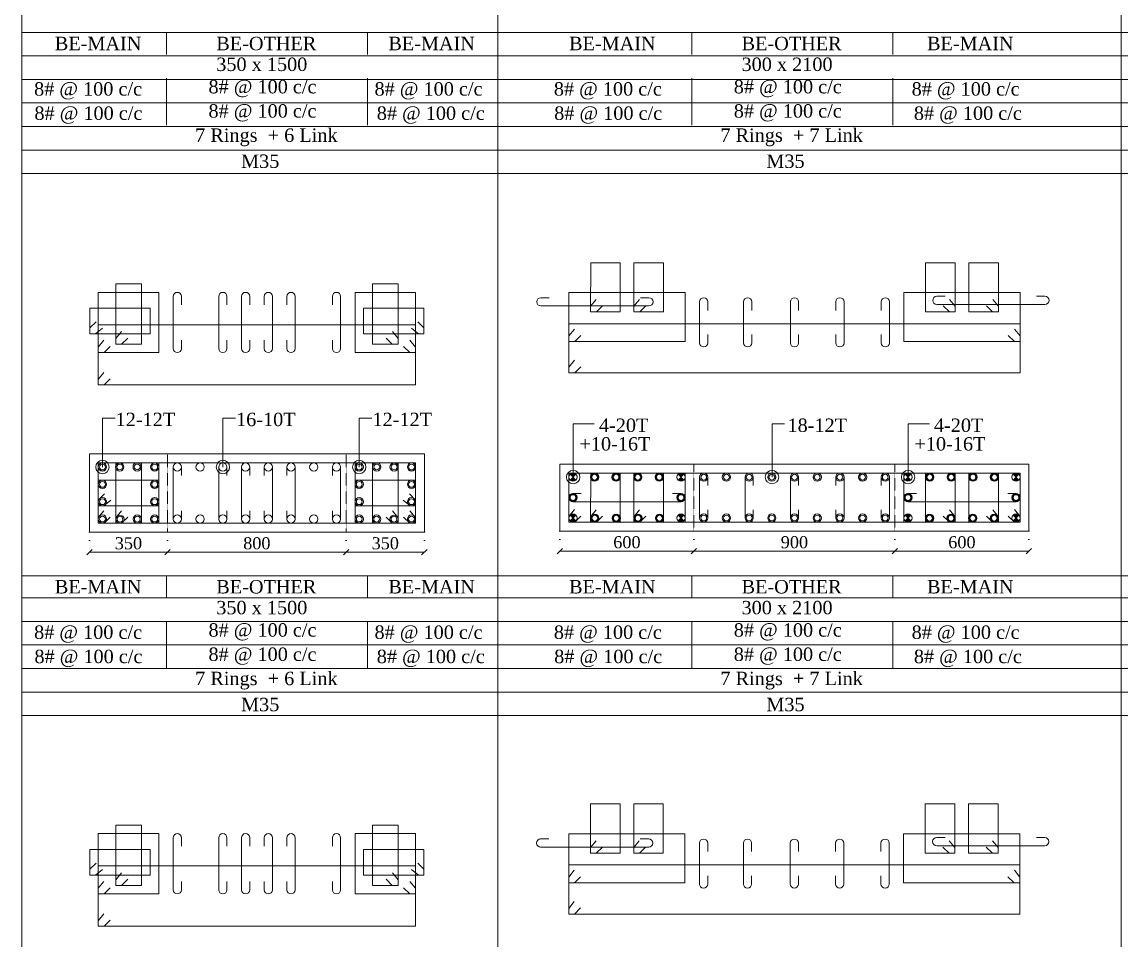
# Model space of a CAD drawing. Header units: millimetres. Extents: x 303 to 27724, y 300 to 68956.
# Drawn here: x 303 to 5224, y 60667 to 64779 of the extents above; entities that cross this region are included whole.
import ezdxf

# ---------------------------------------------------------------- set-up
doc = ezdxf.new("R2010")
doc.units = ezdxf.units.MM
doc.linetypes.add('( Hidden )', pattern=[0.375, 0.25, -0.125])
doc.linetypes.add('DOT2', pattern=[0.125, 0, -0.125])
doc.layers.get('Defpoints').update_dxf_attribs({"lineweight": 0})
for name, color, linetype, lineweight in [('S-COL. STEEL DIA', 1, 'Continuous', 9), ('S-DIM FOOTING', 7, 'Continuous', 0), ('S-SECTION', 5, 'Continuous', 0), ('S-SECTION MARK', 7, 'Continuous', 0), ('S-SHEET', 7, 'Continuous', 0), ('S-STEEL', 1, 'Continuous', 9), ('S-STEEL-1', 1, 'Continuous', 0), ('S-STEEL-1 C.S.', 106, 'Continuous', 0), ('S-TEXT', 7, 'Continuous', 0)]:
    doc.layers.add(name, color=color, linetype=linetype, lineweight=lineweight)
doc.styles.add('AR', font='ARIALUNI.TTF', dxfattribs={"width": 0.8})
doc.styles.add('S-ROMANS', font='times.ttf')
doc.styles.add('TEXT', font='times.ttf')
doc.dimstyles.new('100', dxfattribs={"dimtxt": 180, "dimasz": 80, "dimexe": 0.18, "dimexo": 0.0625, "dimgap": 1, "dimtad": 1, "dimdec": 0, "dimzin": 0, "dimdsep": 46, "dimtxsty": 'AR', "dimblk": 'DOT', "dimcen": 0.09, "dimse1": 1, "dimse2": 1, "dimclrd": 50, "dimclrt": 256, "dimadec": 0, "dimazin": 0, "dimtfac": 1, "dimtdec": 0, "dimtix": 1, "dimtofl": 0, "dimtmove": 2, "dimatfit": 0, "dimfxl": 1, "dimtolj": 1, "dimtzin": 0, "dimlwd": -1, "dimarcsym": 0})
doc.dimstyles.new('SETU', dxfattribs={"dimtxt": 230, "dimasz": 0.2, "dimexe": 0.1, "dimexo": 0.1, "dimgap": 0.05, "dimtad": 1, "dimdec": 0, "dimzin": 0, "dimdsep": 46, "dimtxsty": 'TEXT', "dimblk": 'OBLIQUE', "dimcen": 0.09, "dimdle": 0.1, "dimclrd": 4, "dimclre": 256, "dimclrt": 256, "dimadec": 1, "dimazin": 0, "dimtfac": 1, "dimtdec": 0, "dimtix": 1, "dimtofl": 0, "dimtmove": 2, "dimatfit": 0, "dimfxl": 1, "dimtolj": 1, "dimtzin": 0, "dimlwd": -1, "dimlwe": -1, "dimarcsym": 1})

# ---------------------------------------------------------------- blocks, each defined once
blk = doc.blocks.new('*U6')
at = {"layer": 'S-COL. STEEL DIA', "lineweight": 5}
for radius in [18.5, 13, 13]:
    blk.add_circle((0, 0), radius, dxfattribs=at)
blk = doc.blocks.new('_Oblique')
at = {"color": 0, "linetype": 'ByBlock', "lineweight": -2}
blk.add_line((-0.5, -0.5), (0.5, 0.5), dxfattribs=at)
blk = doc.blocks.new('*D1917')
at = {"layer": 'Defpoints', "color": 0}
for p in [(604.7, 62494.1), (954.7, 62494.1), (954.7, 62404.2)]:
    blk.add_point(p, dxfattribs=at)
at = {"layer": 'S-DIM FOOTING', "linetype": 'DOT2', "ltscale": 300}
for p, q in [((604.7, 62493.9), (604.7, 62404.1)), ((954.7, 62493.9), (954.7, 62404.1))]:
    blk.add_line(p, q, dxfattribs=at)
at = {"layer": 'S-DIM FOOTING', "ltscale": 300}
blk.add_line((604.6, 62404.2), (954.8, 62404.2), dxfattribs=at)
at = {"layer": 'S-DIM FOOTING', "linetype": 'ByBlock', "xscale": 24, "yscale": 24, "zscale": 24, "rotation": 180}
blk.add_blockref('_Oblique', (604.7, 62404.2), dxfattribs=at)
at = {"layer": 'S-DIM FOOTING', "linetype": 'ByBlock', "xscale": 24, "yscale": 24, "zscale": 24}
blk.add_blockref('_Oblique', (954.7, 62404.2), dxfattribs=at)
at = {"layer": 'S-DIM FOOTING', "insert": (779.7, 62443.7), "char_height": 54, "attachment_point": 5, "style": 'TEXT'}
blk.add_mtext('\\A1;350', dxfattribs=at)
blk = doc.blocks.new('*D1918')
at = {"layer": 'Defpoints', "color": 0}
for p in [(954.7, 62494.1), (1754.7, 62494.1), (1754.7, 62404.2)]:
    blk.add_point(p, dxfattribs=at)
at = {"layer": 'S-DIM FOOTING', "linetype": 'DOT2', "ltscale": 300}
for p, q in [((954.7, 62493.9), (954.7, 62404.1)), ((1754.7, 62493.9), (1754.7, 62404.1))]:
    blk.add_line(p, q, dxfattribs=at)
at = {"layer": 'S-DIM FOOTING', "ltscale": 300}
blk.add_line((954.6, 62404.2), (1754.8, 62404.2), dxfattribs=at)
at = {"layer": 'S-DIM FOOTING', "linetype": 'ByBlock', "xscale": 24, "yscale": 24, "zscale": 24, "rotation": 180}
blk.add_blockref('_Oblique', (954.7, 62404.2), dxfattribs=at)
at = {"layer": 'S-DIM FOOTING', "linetype": 'ByBlock', "xscale": 24, "yscale": 24, "zscale": 24}
blk.add_blockref('_Oblique', (1754.7, 62404.2), dxfattribs=at)
at = {"layer": 'S-DIM FOOTING', "insert": (1354.7, 62443.7), "char_height": 54, "attachment_point": 5, "style": 'TEXT'}
blk.add_mtext('\\A1;800', dxfattribs=at)
blk = doc.blocks.new('*D1919')
at = {"layer": 'Defpoints', "color": 0}
for p in [(1754.7, 62494.1), (2104.7, 62494.1), (2104.7, 62404.2)]:
    blk.add_point(p, dxfattribs=at)
at = {"layer": 'S-DIM FOOTING', "linetype": 'DOT2', "ltscale": 300}
for p, q in [((1754.7, 62493.9), (1754.7, 62404.1)), ((2104.7, 62493.9), (2104.7, 62404.1))]:
    blk.add_line(p, q, dxfattribs=at)
at = {"layer": 'S-DIM FOOTING', "ltscale": 300}
blk.add_line((1754.6, 62404.2), (2104.8, 62404.2), dxfattribs=at)
at = {"layer": 'S-DIM FOOTING', "linetype": 'ByBlock', "xscale": 24, "yscale": 24, "zscale": 24, "rotation": 180}
blk.add_blockref('_Oblique', (1754.7, 62404.2), dxfattribs=at)
at = {"layer": 'S-DIM FOOTING', "linetype": 'ByBlock', "xscale": 24, "yscale": 24, "zscale": 24}
blk.add_blockref('_Oblique', (2104.7, 62404.2), dxfattribs=at)
at = {"layer": 'S-DIM FOOTING', "insert": (1929.7, 62443.7), "char_height": 54, "attachment_point": 5, "style": 'TEXT'}
blk.add_mtext('\\A1;350', dxfattribs=at)
blk = doc.blocks.new('*U74')
at = {"layer": 'S-COL. STEEL DIA', "lineweight": 5}
blk.add_circle((0, 0), 18.5, dxfattribs=at)
blk = doc.blocks.new('_Dot')
at = {"linetype": 'ByBlock', "lineweight": -2}
blk.add_line((-0.5, 0), (-1, 0), dxfattribs=at)
at = {"linetype": 'ByBlock', "const_width": 0.5}
blk.add_lwpolyline([(-0.25, 0, 1), (0.25, 0, 1)], format="xyb", close=True, dxfattribs=at)
blk = doc.blocks.new('*D1959')
at = {"layer": 'Defpoints', "color": 0}
for p in [(2711.9, 62498.7), (3311.9, 62498.7), (3311.9, 62408.8)]:
    blk.add_point(p, dxfattribs=at)
at = {"layer": 'S-DIM FOOTING', "linetype": 'DOT2', "ltscale": 300}
for p, q in [((2711.9, 62498.6), (2711.9, 62408.7)), ((3311.9, 62498.6), (3311.9, 62408.7))]:
    blk.add_line(p, q, dxfattribs=at)
at = {"layer": 'S-DIM FOOTING', "ltscale": 300}
blk.add_line((2711.8, 62408.8), (3312, 62408.8), dxfattribs=at)
at = {"layer": 'S-DIM FOOTING', "linetype": 'ByBlock', "xscale": 24, "yscale": 24, "zscale": 24, "rotation": 180}
blk.add_blockref('_Oblique', (2711.9, 62408.8), dxfattribs=at)
at = {"layer": 'S-DIM FOOTING', "linetype": 'ByBlock', "xscale": 24, "yscale": 24, "zscale": 24}
blk.add_blockref('_Oblique', (3311.9, 62408.8), dxfattribs=at)
at = {"layer": 'S-DIM FOOTING', "insert": (3011.9, 62448.3), "char_height": 54, "attachment_point": 5, "style": 'TEXT'}
blk.add_mtext('\\A1;600', dxfattribs=at)
blk = doc.blocks.new('*D1960')
at = {"layer": 'Defpoints', "color": 0}
for p in [(3311.9, 62498.7), (4211.9, 62498.7), (4211.9, 62408.8)]:
    blk.add_point(p, dxfattribs=at)
at = {"layer": 'S-DIM FOOTING', "linetype": 'DOT2', "ltscale": 300}
for p, q in [((3311.9, 62498.6), (3311.9, 62408.7)), ((4211.9, 62498.6), (4211.9, 62408.7))]:
    blk.add_line(p, q, dxfattribs=at)
at = {"layer": 'S-DIM FOOTING', "ltscale": 300}
blk.add_line((3311.8, 62408.8), (4212, 62408.8), dxfattribs=at)
at = {"layer": 'S-DIM FOOTING', "linetype": 'ByBlock', "xscale": 24, "yscale": 24, "zscale": 24, "rotation": 180}
blk.add_blockref('_Oblique', (3311.9, 62408.8), dxfattribs=at)
at = {"layer": 'S-DIM FOOTING', "linetype": 'ByBlock', "xscale": 24, "yscale": 24, "zscale": 24}
blk.add_blockref('_Oblique', (4211.9, 62408.8), dxfattribs=at)
at = {"layer": 'S-DIM FOOTING', "insert": (3761.9, 62448.4), "char_height": 54, "attachment_point": 5, "style": 'TEXT'}
blk.add_mtext('\\A1;900', dxfattribs=at)
blk = doc.blocks.new('*D1961')
at = {"layer": 'Defpoints', "color": 0}
for p in [(4211.9, 62498.7), (4811.9, 62498.7), (4811.9, 62408.8)]:
    blk.add_point(p, dxfattribs=at)
at = {"layer": 'S-DIM FOOTING', "linetype": 'DOT2', "ltscale": 300}
for p, q in [((4211.9, 62498.6), (4211.9, 62408.7)), ((4811.9, 62498.6), (4811.9, 62408.7))]:
    blk.add_line(p, q, dxfattribs=at)
at = {"layer": 'S-DIM FOOTING', "ltscale": 300}
blk.add_line((4211.8, 62408.8), (4812, 62408.8), dxfattribs=at)
at = {"layer": 'S-DIM FOOTING', "linetype": 'ByBlock', "xscale": 24, "yscale": 24, "zscale": 24, "rotation": 180}
blk.add_blockref('_Oblique', (4211.9, 62408.8), dxfattribs=at)
at = {"layer": 'S-DIM FOOTING', "linetype": 'ByBlock', "xscale": 24, "yscale": 24, "zscale": 24}
blk.add_blockref('_Oblique', (4811.9, 62408.8), dxfattribs=at)
at = {"layer": 'S-DIM FOOTING', "insert": (4511.9, 62448.3), "char_height": 54, "attachment_point": 5, "style": 'TEXT'}
blk.add_mtext('\\A1;600', dxfattribs=at)
blk = doc.blocks.new('*U18')
at = {"layer": 'S-COL. STEEL DIA'}
h = blk.add_hatch(color=256, dxfattribs=at)
h.dxf.hatch_style = 1
h.paths.add_polyline_path([(0, 0), (0, -18.5, 0.198912), (13, -13)])
h.paths.add_polyline_path([(0, 0), (-13, -13, 0.198912), (0, -18.5)])
h.paths.add_polyline_path([(0, 18.5, 0.198912), (-13, 13), (0, 0)])
h.paths.add_polyline_path([(13, 13, 0.198912), (0, 18.5), (0, 0)])
at = {"layer": 'S-COL. STEEL DIA', "lineweight": 5}
for p, q in [((-13, 13), (13, -13)), ((13, 13), (-13, -13))]:
    blk.add_line(p, q, dxfattribs=at)
blk.add_circle((0, 0), 18.5, dxfattribs=at)
blk = doc.blocks.new('*U4')
at = {"layer": 'S-COL. STEEL DIA'}
h = blk.add_hatch(color=256, dxfattribs=at)
h.dxf.hatch_style = 1
h.paths.add_polyline_path([(-18.5, 0, 1), (18.5, 0, 1)])
h.paths.add_polyline_path([(13, 0, -1), (-13, 0, -1)], flags=16)
at = {"layer": 'S-COL. STEEL DIA', "lineweight": 5}
for radius in [18.5, 13]:
    blk.add_circle((0, 0), radius, dxfattribs=at)

msp = doc.modelspace()

# ---------------------------------------------------------------- linework, layer by layer
at = {"layer": 'S-SECTION'}
for points, elevation in [([(2104.7, 62494.1), (2104.7, 62844.1), (604.7, 62844.1), (604.7, 62494.1)], -0.1), ([(4811.9, 62498.7), (4811.9, 62798.7), (2711.9, 62798.7), (2711.9, 62498.7)], 16.3)]:
    msp.add_lwpolyline(points, close=True, dxfattribs=dict(at, elevation=elevation))
at = {"layer": 'S-SHEET'}
for p, q in [((303, 68956, -1.6), (303, 299.8, -1.1)), ((2433.6, 68956, -1.7), (2433.6, 299.8, -1.2)), ((5224.3, 68956, -1.8), (5224.3, 299.8, -1.3)), ((303, 64732.7, -1.1), (27724.1, 64732.7, -1.1)), ((950.1, 64732.7, -9), (950.1, 64633.1, -9)), ((1850.1, 64732.7, -9), (1850.1, 64633.1, -9)), ((3302.2, 64732.7, -7.7), (3302.2, 64633.1, -7.7)), ((4202.2, 64732.7, -7.7), (4202.2, 64633.1, -7.7)), ((303, 64627.5, -1.1), (27724.1, 64627.5, -1.1)), ((303, 64522.2, -1.1), (27724.1, 64522.2, -1.1)), ((303, 64522.2, -1.1), (27724.1, 64522.2, -1.1)), ((950.1, 64527.9, -9), (950.1, 64316.6, -9)), ((1850.1, 64527.9, -9), (1850.1, 64316.6, -9)), ((3302.2, 64527.9, -7.7), (3302.2, 64316.6, -7.7)), ((4202.2, 64527.9, -7.7), (4202.2, 64316.6, -7.7)), ((303, 64416.4, -1.1), (27724.1, 64416.4, -1.1)), ((303, 64310.9, -1.1), (27724.1, 64310.9, -1.1)), ((303, 64205.4, -1.1), (27724.1, 64205.4, -1.1)), ((303, 62298.9, 6.9), (27724.1, 62298.9, 6.9)), ((950.1, 62298.9, -1), (950.1, 62199.4, -1)), ((1850.1, 62298.9, -1), (1850.1, 62199.4, -1)), ((3302.2, 62298.9, 0.2), (3302.2, 62199.4, 0.2)), ((4202.2, 62298.9, 0.2), (4202.2, 62199.4, 0.2)), ((303, 62199.4, -1), (27724.1, 62199.4, -1)), ((303, 62199.4, 7.1), (27724.1, 62199.4, 7)), ((303, 62094.2, -1), (27724.1, 62094.2, -1)), ((303, 62094.2, -1), (27724.1, 62094.2, -1)), ((950.1, 62094.2, -1), (950.1, 61882.9, -1)), ((1850.1, 62094.2, -1), (1850.1, 61882.9, -1)), ((3302.2, 62094.2, 0.2), (3302.2, 61882.9, 0.2)), ((4202.2, 62094.2, 0.2), (4202.2, 61882.9, 0.2)), ((303, 61988.4, -1), (27724.1, 61988.4, -1)), ((303, 61882.9, -1), (27724.1, 61882.9, -1)), ((303, 61777.4, -1), (27724.1, 61777.4, -1))]:
    msp.add_line(p, q, dxfattribs=at)
at = {"layer": 'S-SHEET', "color": 0}
for p, q in [((303, 64099.9, -1.1), (27724.1, 64099.9, -1.1)), ((303, 61671.9, -1), (27724.1, 61671.9, -1))]:
    msp.add_line(p, q, dxfattribs=at)
at = {"layer": 'S-STEEL', "color": 3}
for points, elevation in [([(1017.3, 63512), (1017.3, 63549.7, 1), (980.4, 63549.7), (980.4, 63316.6, 1), (1017.3, 63316.6), (1017.3, 63353.8)], -0.1), ([(1220.9, 63512), (1220.9, 63549.7, 1), (1184, 63549.7), (1184, 63316.6, 1), (1220.9, 63316.6), (1220.9, 63353.8)], -0.1), ([(1322.7, 63512), (1322.7, 63549.7, 1), (1285.8, 63549.7), (1285.8, 63316.6, 1), (1322.7, 63316.6), (1322.7, 63353.8)], -0.1), ([(1387.5, 63512), (1387.5, 63549.7, -1), (1424.4, 63549.7), (1424.4, 63316.6, -1), (1387.5, 63316.6), (1387.5, 63353.8)], -0.1), ([(1489.3, 63512), (1489.3, 63549.7, -1), (1526.2, 63549.7), (1526.2, 63316.6, -1), (1489.3, 63316.6), (1489.3, 63353.8)], -0.1), ([(1692.9, 63512), (1692.9, 63549.7, -1), (1729.8, 63549.7), (1729.8, 63316.6, -1), (1692.9, 63316.6), (1692.9, 63353.8)], -0.1), ([(3072.5, 63544.2), (3110.2, 63544.2, -1), (3110.2, 63507.3), (2626.3, 63507.3, -1), (2626.3, 63544.2), (2663.6, 63544.2)], 15.5), ([(3374.3, 63487.5), (3374.3, 63525.3, 1), (3337.4, 63525.3), (3337.4, 63342.2, 1), (3374.3, 63342.2), (3374.3, 63379.4)], 15.9), ([(3571.1, 63487.5), (3571.1, 63525.3, 1), (3534.2, 63525.3), (3534.2, 63342.2, 1), (3571.1, 63342.2), (3571.1, 63379.4)], 15.9), ([(3780.7, 63487.5), (3780.7, 63525.3, 1), (3743.8, 63525.3), (3743.8, 63342.2, 1), (3780.7, 63342.2), (3780.7, 63379.4)], 15.9), ([(3947.1, 63487.5), (3947.1, 63525.3, -1), (3984, 63525.3), (3984, 63342.2, -1), (3947.1, 63342.2), (3947.1, 63379.4)], 15.9), ([(4150.3, 63487.5), (4150.3, 63525.3, -1), (4187.2, 63525.3), (4187.2, 63342.2, -1), (4150.3, 63342.2), (4150.3, 63379.4)], 15.9), ([(4437.6, 63550.8), (4399.8, 63550.8, 1), (4399.8, 63513.8), (4883.7, 63513.8, 1), (4883.7, 63550.8), (4846.5, 63550.8)], 15.9), ([(1017.3, 62747.9), (1017.3, 62785.6, 1), (980.4, 62785.6), (980.4, 62552.5, 1), (1017.3, 62552.5), (1017.3, 62589.8)], -0.1), ([(1220.9, 62747.9), (1220.9, 62785.6, 1), (1184, 62785.6), (1184, 62552.5, 1), (1220.9, 62552.5), (1220.9, 62589.8)], -0.1), ([(1322.7, 62747.9), (1322.7, 62785.6, 1), (1285.8, 62785.6), (1285.8, 62552.5, 1), (1322.7, 62552.5), (1322.7, 62589.8)], -0.1), ([(1387.5, 62747.9), (1387.5, 62785.6, -1), (1424.4, 62785.6), (1424.4, 62552.5, -1), (1387.5, 62552.5), (1387.5, 62589.8)], -0.1), ([(1489.3, 62747.9), (1489.3, 62785.6, -1), (1526.2, 62785.6), (1526.2, 62552.5, -1), (1489.3, 62552.5), (1489.3, 62589.8)], -0.1), ([(1692.9, 62747.9), (1692.9, 62785.6, -1), (1729.8, 62785.6), (1729.8, 62552.5, -1), (1692.9, 62552.5), (1692.9, 62589.8)], -0.1), ([(3374.3, 62702.5), (3374.3, 62740.3, 1), (3337.4, 62740.3), (3337.4, 62557.2, 1), (3374.3, 62557.2), (3374.3, 62594.4)], 15.9), ([(3577.5, 62702.5), (3577.5, 62740.3, 1), (3540.6, 62740.3), (3540.6, 62557.2, 1), (3577.5, 62557.2), (3577.5, 62594.4)], 15.9), ([(3780.7, 62702.5), (3780.7, 62740.3, 1), (3743.8, 62740.3), (3743.8, 62557.2, 1), (3780.7, 62557.2), (3780.7, 62594.4)], 15.9), ([(3947.1, 62702.5), (3947.1, 62740.3, -1), (3984, 62740.3), (3984, 62557.2, -1), (3947.1, 62557.2), (3947.1, 62594.4)], 15.9), ([(4150.3, 62702.5), (4150.3, 62740.3, -1), (4187.2, 62740.3), (4187.2, 62557.2, -1), (4150.3, 62557.2), (4150.3, 62594.4)], 15.9), ([(3216.5, 62667.2), (3254.2, 62667.2, -1), (3254.2, 62630.3), (2770.3, 62630.3, -1), (2770.3, 62667.2), (2807.6, 62667.2)], 15.9), ([(4308.1, 62667.2), (4270.4, 62667.2, 1), (4270.4, 62630.3), (4754.2, 62630.3, 1), (4754.2, 62667.2), (4717, 62667.2)], 15.9), ([(1017.3, 61087.3), (1017.3, 61125, 1), (980.4, 61125), (980.4, 60891.9, 1), (1017.3, 60891.9), (1017.3, 60929.1)], -0.3), ([(1220.9, 61087.3), (1220.9, 61125, 1), (1184, 61125), (1184, 60891.9, 1), (1220.9, 60891.9), (1220.9, 60929.1)], -0.3), ([(1322.7, 61087.3), (1322.7, 61125, 1), (1285.8, 61125), (1285.8, 60891.9, 1), (1322.7, 60891.9), (1322.7, 60929.1)], -0.3), ([(1387.5, 61087.3), (1387.5, 61125, -1), (1424.4, 61125), (1424.4, 60891.9, -1), (1387.5, 60891.9), (1387.5, 60929.1)], -0.3), ([(1489.3, 61087.3), (1489.3, 61125, -1), (1526.2, 61125), (1526.2, 60891.9, -1), (1489.3, 60891.9), (1489.3, 60929.1)], -0.3), ([(1692.9, 61087.3), (1692.9, 61125, -1), (1729.8, 61125), (1729.8, 60891.9, -1), (1692.9, 60891.9), (1692.9, 60929.1)], -0.3), ([(4436.6, 61126.1), (4398.9, 61126.1, 1), (4398.9, 61089.2), (4882.8, 61089.2, 1), (4882.8, 61126.1), (4845.6, 61126.1)], 9), ([(3071.6, 61119.5), (3109.3, 61119.5, -1), (3109.3, 61082.6), (2625.4, 61082.6, -1), (2625.4, 61119.5), (2662.7, 61119.5)], 8.7), ([(3373.4, 61062.9), (3373.4, 61100.6, 1), (3336.5, 61100.6), (3336.5, 60917.5, 1), (3373.4, 60917.5), (3373.4, 60954.7)], 9), ([(3570.2, 61062.9), (3570.2, 61100.6, 1), (3533.3, 61100.6), (3533.3, 60917.5, 1), (3570.2, 60917.5), (3570.2, 60954.7)], 9), ([(3779.8, 61062.9), (3779.8, 61100.6, 1), (3742.9, 61100.6), (3742.9, 60917.5, 1), (3779.8, 60917.5), (3779.8, 60954.7)], 9), ([(3946.1, 61062.9), (3946.1, 61100.6, -1), (3983, 61100.6), (3983, 60917.5, -1), (3946.1, 60917.5), (3946.1, 60954.7)], 9), ([(4149.4, 61062.9), (4149.4, 61100.6, -1), (4186.3, 61100.6), (4186.3, 60917.5, -1), (4149.4, 60917.5), (4149.4, 60954.7)], 9)]:
    msp.add_lwpolyline(points, format="xyb", dxfattribs=dict(at, elevation=elevation))
at = {"layer": 'S-STEEL', "color": 1}
for points, elevation in [([(698.3, 63180.4), (670.7, 63153.1), (644.7, 63153.1), (644.7, 63423.1), (2065.5, 63423.1), (2065.5, 63153.1), (644.7, 63153.1), (644.7, 63178.1), (669.9, 63209)], -0.1), ([(2805.4, 63235), (2777.9, 63207.7), (2751.9, 63207.7), (2751.9, 63427.7), (4772.7, 63427.7), (4772.7, 63207.7), (2751.9, 63207.7), (2751.9, 63232.7), (2777.1, 63263.6)], 16.3), ([(698.3, 62561.4), (670.7, 62534.1), (644.7, 62534.1), (644.7, 62804.1), (2065.5, 62804.1), (2065.5, 62534.1), (644.7, 62534.1), (644.7, 62559.1), (669.9, 62590)], -0.1), ([(2805.4, 62566), (2777.9, 62538.7), (2751.9, 62538.7), (2751.9, 62758.7), (4772.7, 62758.7), (4772.7, 62538.7), (2751.9, 62538.7), (2751.9, 62563.7), (2777.1, 62594.6)], 16.3), ([(698.3, 60755.7), (670.7, 60728.4), (644.7, 60728.4), (644.7, 60998.4), (2065.5, 60998.4), (2065.5, 60728.4), (644.7, 60728.4), (644.7, 60753.4), (669.9, 60784.3)], -0.3), ([(2804.5, 60810.3), (2777, 60783), (2751, 60783), (2751, 61003), (4771.8, 61003), (4771.8, 60783), (2751, 60783), (2751, 60808), (2776.2, 60838.9)], 9.4)]:
    msp.add_lwpolyline(points, dxfattribs=dict(at, elevation=elevation))
at = {"layer": 'S-STEEL-1', "color": 41}
for points, elevation in [([(2903, 63507.8), (2875.5, 63480.5), (2849.4, 63480.5), (2849.5, 63701), (2982.2, 63700.8), (2982.2, 63480.3), (2849.4, 63480.5), (2849.4, 63505.5), (2874.6, 63536.4)], 15.9), ([(3096.6, 63507.8), (3069, 63480.5), (3043, 63480.5), (3043, 63701), (3175.8, 63700.8), (3175.8, 63480.3), (3043, 63480.5), (3043, 63505.5), (3068.2, 63536.4)], 15.9), ([(4428, 63507.8), (4455.6, 63480.5), (4481.6, 63480.5), (4481.6, 63701), (4348.8, 63700.8), (4348.8, 63480.3), (4481.6, 63480.5), (4481.6, 63505.5), (4456.4, 63536.4)], 15.9), ([(4621.6, 63507.8), (4649.1, 63480.5), (4675.1, 63480.5), (4675.1, 63701), (4542.4, 63700.8), (4542.4, 63480.3), (4675.1, 63480.5), (4675.1, 63505.5), (4649.9, 63536.4)], 15.9), ([(776.7, 63363.4), (749.2, 63336.1), (723.2, 63336.1), (723.2, 63606.6), (837.5, 63606.6), (837.5, 63336.1), (723.2, 63336.1), (723.2, 63361.1), (748.4, 63392)], -0.1), ([(1933.5, 63363.4), (1961, 63336.1), (1987, 63336.1), (1987, 63606.6), (1872.7, 63606.6), (1872.7, 63336.1), (1987, 63336.1), (1987, 63361.1), (1961.8, 63392)], -0.1), ([(634.5, 63436.1), (607.2, 63408.5), (607.2, 63382.5), (877.7, 63382.5), (877.7, 63496.8), (607.2, 63496.8), (607.2, 63382.5), (632.2, 63382.5), (663.1, 63407.7)], -0.1), ([(2075.7, 63436.1), (2103, 63408.5), (2103, 63382.5), (1832.5, 63382.5), (1832.5, 63496.8), (2103, 63496.8), (2103, 63382.5), (2078, 63382.5), (2047.1, 63407.7)], -0.1), ([(776.7, 62560.9), (749.2, 62533.5), (723.2, 62533.5), (723.2, 62804.1), (837.5, 62804.1), (837.5, 62533.5), (723.2, 62533.5), (723.2, 62558.6), (748.4, 62589.4)], -0.1), ([(1933.5, 62560.9), (1961, 62533.5), (1987, 62533.5), (1987, 62804.1), (1872.7, 62804.1), (1872.7, 62533.5), (1987, 62533.5), (1987, 62558.6), (1961.8, 62589.4)], -0.1), ([(2903, 62565.2), (2875.5, 62537.9), (2849.4, 62537.9), (2849.5, 62758.4), (2982.2, 62758.2), (2982.2, 62537.7), (2849.4, 62537.9), (2849.4, 62562.9), (2874.6, 62593.8)], 15.9), ([(3096.6, 62565.2), (3069, 62537.9), (3043, 62537.9), (3043, 62758.4), (3175.8, 62758.2), (3175.8, 62537.7), (3043, 62537.9), (3043, 62562.9), (3068.2, 62593.8)], 15.9), ([(4428, 62565.2), (4455.6, 62537.9), (4481.6, 62537.9), (4481.6, 62758.4), (4348.8, 62758.2), (4348.8, 62537.7), (4481.6, 62537.9), (4481.6, 62562.9), (4456.4, 62593.8)], 15.9), ([(4621.6, 62565.2), (4649.1, 62537.9), (4675.1, 62537.9), (4675.1, 62758.4), (4542.4, 62758.2), (4542.4, 62537.7), (4675.1, 62537.9), (4675.1, 62562.9), (4649.9, 62593.8)], 15.9), ([(672, 62665.3), (644.7, 62637.8), (644.7, 62611.8), (915.2, 62611.8), (915.2, 62726.1), (644.7, 62726.1), (644.7, 62611.8), (669.7, 62611.8), (700.6, 62637)], -0.1), ([(2038.2, 62665.3), (2065.5, 62637.8), (2065.5, 62611.8), (1795, 62611.8), (1795, 62726.1), (2065.5, 62726.1), (2065.5, 62611.8), (2040.5, 62611.8), (2009.6, 62637)], -0.1), ([(2902.1, 61083.1), (2874.5, 61055.8), (2848.5, 61055.8), (2848.5, 61276.4), (2981.3, 61276.1), (2981.3, 61055.6), (2848.5, 61055.8), (2848.5, 61080.9), (2873.7, 61111.7)], 9), ([(3095.6, 61083.1), (3068.1, 61055.8), (3042.1, 61055.8), (3042.1, 61276.4), (3174.8, 61276.1), (3174.8, 61055.6), (3042.1, 61055.8), (3042.1, 61080.9), (3067.3, 61111.7)], 9), ([(4427.1, 61083.1), (4454.6, 61055.8), (4480.7, 61055.8), (4480.6, 61276.4), (4347.9, 61276.1), (4347.9, 61055.6), (4480.7, 61055.8), (4480.7, 61080.9), (4455.5, 61111.7)], 9), ([(4620.7, 61083.1), (4648.2, 61055.8), (4674.2, 61055.8), (4674.2, 61276.4), (4541.4, 61276.1), (4541.5, 61055.6), (4674.2, 61055.8), (4674.2, 61080.9), (4649, 61111.7)], 9), ([(776.7, 60938.7), (749.2, 60911.4), (723.2, 60911.4), (723.2, 61181.9), (837.5, 61181.9), (837.5, 60911.4), (723.2, 60911.4), (723.2, 60936.4), (748.4, 60967.3)], -0.3), ([(1933.5, 60938.7), (1961, 60911.4), (1987, 60911.4), (1987, 61181.9), (1872.7, 61181.9), (1872.7, 60911.4), (1987, 60911.4), (1987, 60936.4), (1961.8, 60967.3)], -0.3), ([(634.5, 61011.4), (607.2, 60983.8), (607.2, 60957.8), (877.7, 60957.8), (877.7, 61072.1), (607.2, 61072.1), (607.2, 60957.8), (632.2, 60957.8), (663.1, 60983)], -0.3), ([(2075.7, 61011.4), (2103, 60983.8), (2103, 60957.8), (1832.5, 60957.8), (1832.5, 61072.1), (2103, 61072.1), (2103, 60957.8), (2078, 60957.8), (2047.1, 60983)], -0.3)]:
    msp.add_lwpolyline(points, dxfattribs=dict(at, elevation=elevation))
at = {"layer": 'S-STEEL-1', "color": 6}
for points, elevation in [([(698.3, 63325.4), (670.7, 63298.1), (644.7, 63298.1), (644.7, 63568.1), (915.5, 63568.1), (915.5, 63298.1), (644.7, 63298.1), (644.7, 63323.1), (669.9, 63354)], -0.1), ([(2012, 63325.4), (2039.5, 63298.1), (2065.5, 63298.1), (2065.5, 63568.1), (1794.7, 63568.1), (1794.7, 63298.1), (2065.5, 63298.1), (2065.5, 63323.1), (2040.3, 63354)], -0.1), ([(2805.4, 63375.1), (2777.9, 63347.8), (2751.9, 63347.8), (2751.9, 63567.8), (3272.7, 63567.8), (3272.7, 63347.8), (2751.9, 63347.8), (2751.9, 63372.8), (2777.1, 63403.7)], 15.9), ([(4719.1, 63375.1), (4746.7, 63347.8), (4772.7, 63347.8), (4772.7, 63567.8), (4251.9, 63567.8), (4251.9, 63347.8), (4772.7, 63347.8), (4772.7, 63372.8), (4747.5, 63403.7)], 15.9), ([(698.3, 62561.4), (670.7, 62534.1), (644.7, 62534.1), (644.7, 62804.1), (915.5, 62804.1), (915.5, 62534.1), (644.7, 62534.1), (644.7, 62559.1), (669.9, 62590)], -0.1), ([(2012, 62561.4), (2039.5, 62534.1), (2065.5, 62534.1), (2065.5, 62804.1), (1794.7, 62804.1), (1794.7, 62534.1), (2065.5, 62534.1), (2065.5, 62559.1), (2040.3, 62590)], -0.1), ([(2805.4, 62566), (2777.9, 62538.7), (2751.9, 62538.7), (2751.9, 62758.7), (3272.7, 62758.7), (3272.7, 62538.7), (2751.9, 62538.7), (2751.9, 62563.7), (2777.1, 62594.6)], 15.9), ([(4719.1, 62566), (4746.7, 62538.7), (4772.7, 62538.7), (4772.7, 62758.7), (4251.9, 62758.7), (4251.9, 62538.7), (4772.7, 62538.7), (4772.7, 62563.7), (4747.5, 62594.6)], 15.9), ([(698.3, 60900.7), (670.7, 60873.4), (644.7, 60873.4), (644.7, 61143.4), (915.5, 61143.4), (915.5, 60873.4), (644.7, 60873.4), (644.7, 60898.4), (669.9, 60929.3)], -0.3), ([(2012, 60900.7), (2039.5, 60873.4), (2065.5, 60873.4), (2065.5, 61143.4), (1794.7, 61143.4), (1794.7, 60873.4), (2065.5, 60873.4), (2065.5, 60898.4), (2040.3, 60929.3)], -0.3), ([(2804.5, 60950.4), (2777, 60923.1), (2751, 60923.1), (2751, 61143.1), (3271.8, 61143.1), (3271.8, 60923.1), (2751, 60923.1), (2751, 60948.1), (2776.2, 60979)], 9), ([(4718.2, 60950.4), (4745.8, 60923.1), (4771.8, 60923.1), (4771.8, 61143.1), (4251, 61143.1), (4251, 60923.1), (4771.8, 60923.1), (4771.8, 60948.1), (4746.6, 60979)], 9)]:
    msp.add_lwpolyline(points, dxfattribs=dict(at, elevation=elevation))
at = {"layer": 'S-STEEL-1 C.S.', "color": 8, "linetype": '( Hidden )'}
for p, q in [((954.7, 62494.1, -0.1), (954.7, 62844.1, -0.1)), ((1754.7, 62494.1, -0.1), (1754.7, 62844.1, -0.1)), ((3311.9, 62498.7, 16.3), (3311.9, 62798.7, 16.3)), ((4211.9, 62498.7, 15.9), (4211.9, 62798.7, 15.9))]:
    msp.add_line(p, q, dxfattribs=at)

# ---------------------------------------------------------------- block references
at = {"layer": 'S-COL. STEEL DIA', "xscale": -1}
for name, p, rotation in [('*U6', (663.2, 62785.6, -0.1), 180), ('*U6', (818.6, 62786.1, -0.1), 90.19403361430257), ('*U74', (998.8, 62785.6, -0.1), 180), ('*U74', (1100.6, 62785.6, -0.1), 180), ('*U74', (1202.4, 62785.6, -0.1), 180), ('*U74', (1304.2, 62785.6, -0.1), 180), ('*U6', (1813.2, 62785.6, -0.1), 180), ('*U6', (1969.4, 62785.9, -0.1), 89.8059663856968), ('*U18', (2770.3, 62740.3, 15.9), 180), ('*U4', (2963.3, 62740.3, 15.9), 90.19403361430268), ('*U4', (3156.8, 62740.3, 15.9), 90.19403361430268), ('*U6', (3355.8, 62740.3, 15.9), 180), ('*U6', (3457.5, 62740.3, 15.9), 180), ('*U6', (3559.1, 62740.3, 15.9), 180), ('*U6', (3660.7, 62740.3, 15.9), 180), ('*U6', (3762.3, 62740.3, 15.9), 180), ('*U6', (3863.9, 62740.3, 15.9), 180), ('*U6', (3965.5, 62740.3, 15.9), 180), ('*U6', (4067.1, 62740.3, 15.9), 180), ('*U6', (4168.7, 62740.3, 15.9), 180), ('*U18', (4270.3, 62740.3, 15.9), 180), ('*U4', (4463.9, 62740.3, 15.9), 89.80596638569689), ('*U4', (4657.5, 62740.3, 15.9), 89.80596638569689), ('*U6', (663.2, 62707.9, -0.1), 180), ('*U6', (1813.2, 62707.9, -0.1), 180), ('*U6', (741.7, 62552, -0.1), 270.1940336143028), ('*U6', (1890.9, 62552.3, -0.1), 269.8059663856972), ('*U4', (2867.9, 62556.4, 15.9), 270.1940336143028), ('*U4', (3061.5, 62556.4, 15.9), 270.1940336143028), ('*U4', (4367, 62556.4, 15.9), 269.8059663856972), ('*U4', (4560.5, 62556.4, 15.9), 269.8059663856972)]:
    msp.add_blockref(name, p, dxfattribs=dict(at, rotation=rotation))
at = {"layer": 'S-COL. STEEL DIA'}
for name, p, rotation in [('*U6', (740.9, 62785.9, -0.1), 270.1940336143028), ('*U6', (897.1, 62785.6, -0.1), 180), ('*U74', (1406, 62785.6, -0.1), 180), ('*U74', (1507.8, 62785.6, -0.1), 180), ('*U74', (1609.6, 62785.6, -0.1), 180), ('*U74', (1711.4, 62785.6, -0.1), 180), ('*U6', (1891.7, 62786.1, -0.1), 269.8059663856972), ('*U6', (2047.1, 62785.6, -0.1), 180), ('*U4', (2867.1, 62740.3, 15.9), 270.194033614303), ('*U4', (3060.7, 62740.3, 15.9), 270.194033614303), ('*U18', (3254.2, 62740.3, 15.9), 180), ('*U4', (4367.8, 62740.3, 15.9), 269.8059663856972), ('*U4', (4561.3, 62740.3, 15.9), 269.8059663856972), ('*U18', (4754.2, 62740.3, 15.9), 180), ('*U6', (897.1, 62707.9, -0.1), 180), ('*U6', (2047.1, 62707.9, -0.1), 180), ('*U6', (819.4, 62552.3, -0.1), 90.19403361430282), ('*U6', (1968.6, 62552, -0.1), 89.80596638569716), ('*U4', (2964.1, 62556.4, 15.9), 90.19403361430281), ('*U4', (3157.6, 62556.4, 15.9), 90.19403361430281), ('*U4', (4463.1, 62556.4, 15.9), 89.80596638569716), ('*U4', (4656.7, 62556.4, 15.9), 89.80596638569716)]:
    msp.add_blockref(name, p, dxfattribs=dict(at, rotation=rotation))
for name, p in [('*U4', (2770.3, 62648.7, 15.9)), ('*U4', (4270.4, 62648.7, 15.9)), ('*U6', (663.2, 62630.2, -0.1)), ('*U6', (1813.2, 62630.2, -0.1)), ('*U6', (663.2, 62552.5, -0.1)), ('*U74', (998.8, 62552.5, -0.1)), ('*U74', (1100.6, 62552.5, -0.1)), ('*U74', (1202.4, 62552.5, -0.1)), ('*U74', (1304.2, 62552.5, -0.1)), ('*U6', (1813.2, 62552.5, -0.1)), ('*U18', (2770.3, 62557.2, 15.9)), ('*U6', (3355.8, 62557.2, 15.9)), ('*U6', (3457.5, 62557.2, 15.9)), ('*U6', (3559.1, 62557.2, 15.9)), ('*U6', (3660.7, 62557.2, 15.9)), ('*U6', (3762.3, 62557.2, 15.9)), ('*U6', (3863.9, 62557.2, 15.9)), ('*U6', (3965.5, 62557.2, 15.9)), ('*U6', (4067.1, 62557.2, 15.9)), ('*U6', (4168.7, 62557.2, 15.9)), ('*U18', (4270.3, 62557.2, 15.9))]:
    msp.add_blockref(name, p, dxfattribs=at)
at = {"layer": 'S-COL. STEEL DIA', "xscale": -1}
for name, p in [('*U4', (3254.2, 62648.7, 15.9)), ('*U4', (4754.2, 62648.7, 15.9)), ('*U6', (897.1, 62630.2, -0.1)), ('*U6', (2047.1, 62630.2, -0.1)), ('*U6', (897.1, 62552.5, -0.1)), ('*U74', (1406, 62552.5, -0.1)), ('*U74', (1507.8, 62552.5, -0.1)), ('*U74', (1609.6, 62552.5, -0.1)), ('*U74', (1711.4, 62552.5, -0.1)), ('*U6', (2047.1, 62552.5, -0.1)), ('*U18', (3254.2, 62557.2, 15.9)), ('*U18', (4754.2, 62557.2, 15.9))]:
    msp.add_blockref(name, p, dxfattribs=at)

# ---------------------------------------------------------------- texts
at = {"layer": 'S-TEXT', "style": 'S-ROMANS'}
for s, p in [('BE-MAIN ', (450.1, 64652.9, -9)), ('BE-OTHER', (1173.1, 64652.9, -9)), ('BE-MAIN ', (1943.6, 64652.9, -9)), ('BE-MAIN ', (2752.7, 64652.9, -7.7)), ('BE-OTHER', (3525.3, 64652.9, -7.7)), ('BE-MAIN ', (4355.7, 64652.9, -7.7)), ('350 x 1500', (1172.9, 64559.7, -9)), ('300 x 2100', (3525, 64559.7, -7.7)), ('8# @ 100 c/c', (1138.1, 64459.4, -9)), ('8# @ 100 c/c', (3490.3, 64459.4, -7.7)), ('8# @ 100 c/c', (357.1, 64449.4, -9)), ('8# @ 100 c/c', (1881.6, 64449.4, -9)), ('8# @ 100 c/c', (2684.6, 64449.4, -7.7)), ('8# @ 100 c/c', (4286.7, 64449.4, -7.7)), ('8# @ 100 c/c', (358.6, 64340.8, -9)), ('8# @ 100 c/c', (1138.1, 64350.8, -9)), ('8# @ 100 c/c', (1891.6, 64340.8, -9)), ('8# @ 100 c/c', (2686.1, 64340.8, -7.7)), ('8# @ 100 c/c', (3490.3, 64350.8, -7.7)), ('8# @ 100 c/c', (4296.7, 64340.8, -7.7)), ('7 Rings  + 6 Link', (1078.4, 64242.3, -9)), ('7 Rings  + 7 Link', (3430.5, 64242.3, -7.7)), ('M35', (1284.2, 64125.6, -9)), ('M35', (3636.4, 64125.6, -7.7)), ('BE-MAIN ', (450.1, 62219.2, -1)), ('BE-OTHER', (1173.1, 62219.2, -1)), ('BE-MAIN ', (1943.6, 62219.2, -1)), ('BE-MAIN ', (2752.7, 62219.2, 0.2)), ('BE-OTHER', (3525.3, 62219.2, 0.2)), ('BE-MAIN ', (4355.7, 62219.2, 0.2)), ('350 x 1500', (1172.9, 62125.9, -1)), ('300 x 2100', (3525, 62125.9, 0.2)), ('8# @ 100 c/c', (357.1, 62015.7, -1)), ('8# @ 100 c/c', (1138.1, 62025.7, -1)), ('8# @ 100 c/c', (1881.6, 62015.7, -1)), ('8# @ 100 c/c', (2684.6, 62015.7, 0.2)), ('8# @ 100 c/c', (3490.3, 62025.7, 0.2)), ('8# @ 100 c/c', (4286.7, 62015.7, 0.2)), ('8# @ 100 c/c', (358.6, 61907, -1)), ('8# @ 100 c/c', (1138.1, 61917, -1)), ('8# @ 100 c/c', (1891.6, 61907, -1)), ('8# @ 100 c/c', (2686.1, 61907, 0.2)), ('8# @ 100 c/c', (3490.3, 61917, 0.2)), ('8# @ 100 c/c', (4296.7, 61907, 0.2)), ('7 Rings  + 6 Link', (1078.4, 61808.6, -1)), ('7 Rings  + 7 Link', (3430.5, 61808.6, 0.2)), ('M35', (1284.2, 61691.8, -1)), ('M35', (3636.4, 61691.8, 0.2))]:
    msp.add_text(s, height=60, dxfattribs=at).set_placement(p)
at = {"layer": 'S-TEXT', "color": 7, "style": 'TEXT'}
for s, p in [('12-12T', (722.3, 62968.8, -0.1)), ('16-10T', (1261.5, 62968.8, -0.1)), ('12-12T', (1872.3, 62968.8, -0.1)), ('4-20T', (2886.5, 62942.7, 15.9)), ('18-12T', (3730.8, 62942.7, 15.9)), ('4-20T', (4386.5, 62942.7, 15.9)), ('+10-16T', (2799.3, 62859.4, 15.9)), ('+10-16T', (4299.3, 62859.4, 15.9))]:
    msp.add_text(s, height=60, dxfattribs=at).set_placement(p)

# ---------------------------------------------------------------- dimensions: what is measured, and where the dimension line sits
at = {"layer": 'S-DIM FOOTING', "ltscale": 300}
for base, p1, p2, picture, middle in [((954.7, 62404.2, -0.5), (604.7, 62494.1, -0.1), (954.7, 62494.1, -0.1), '*D1917', (779.7, 62443.7, -0.5)), ((1754.7, 62404.2, -0.5), (954.7, 62494.1, -0.1), (1754.7, 62494.1, -0.1), '*D1918', (1354.7, 62443.7, -0.5)), ((2104.7, 62404.2, -0.5), (1754.7, 62494.1, -0.1), (2104.7, 62494.1, -0.1), '*D1919', (1929.7, 62443.7, -0.5)), ((3311.9, 62408.8, 15.9), (2711.9, 62498.7, 16.3), (3311.9, 62498.7, 16.3), '*D1959', (3011.9, 62448.3, 15.9)), ((4211.9, 62408.8, 15.9), (3311.9, 62498.7, 16.3), (4211.9, 62498.7, 15.9), '*D1960', (3761.9, 62448.4, 15.9)), ((4811.9, 62408.8, 15.6), (4211.9, 62498.7, 15.9), (4811.9, 62498.7, 16.3), '*D1961', (4511.9, 62448.3, 15.6))]:
    dim = msp.add_linear_dim(base=base, p1=p1, p2=p2, angle=180, dimstyle='SETU', override={"dimscale": 1.2, "dimtxt": 45, "dimasz": 20, "dimgap": 10, "dimblk1": 'Oblique', "dimblk2": 'Oblique', "dimsah": 1, "dimclrd": 256, "dimarcsym": 1}, dxfattribs=at)
    dim.commit()
    dim.dimension.update_dxf_attribs({"geometry": picture, "text_midpoint": middle})

# ---------------------------------------------------------------- leaders
at = {"layer": 'S-SECTION MARK'}
for points in [[(663.2, 62785.6, -0.1), (663.2, 63004.6, -0.1), (719.6, 63004.6, -0.1)], [(1202.4, 62785.6, -0.1), (1202.4, 63004.6, -0.1), (1258.8, 63004.6, -0.1)], [(1813.2, 62785.6, -0.1), (1813.2, 63004.6, -0.1), (1869.6, 63004.6, -0.1)], [(2771.1, 62740.3, 16.3), (2771.1, 62978.6, 16.3), (2865.3, 62978.6, 16.3)], [(3661.5, 62740.3, 16.3), (3661.5, 62978.6, 16.3), (3717.9, 62978.6, 16.3)], [(4271.1, 62740.3, 16.3), (4271.1, 62978.6, 16.3), (4366.3, 62978.6, 16.3)]]:
    msp.add_leader(points, dimstyle='100', override={"dimasz": 60, "dimtad": 0, "dimclrd": 256, "dimldrblk": 'DotBlank', "dimfxl": 50, "dimfxlon": 1, "dimarcsym": 1}, dxfattribs=at)

doc.saveas('drawing.dxf')
